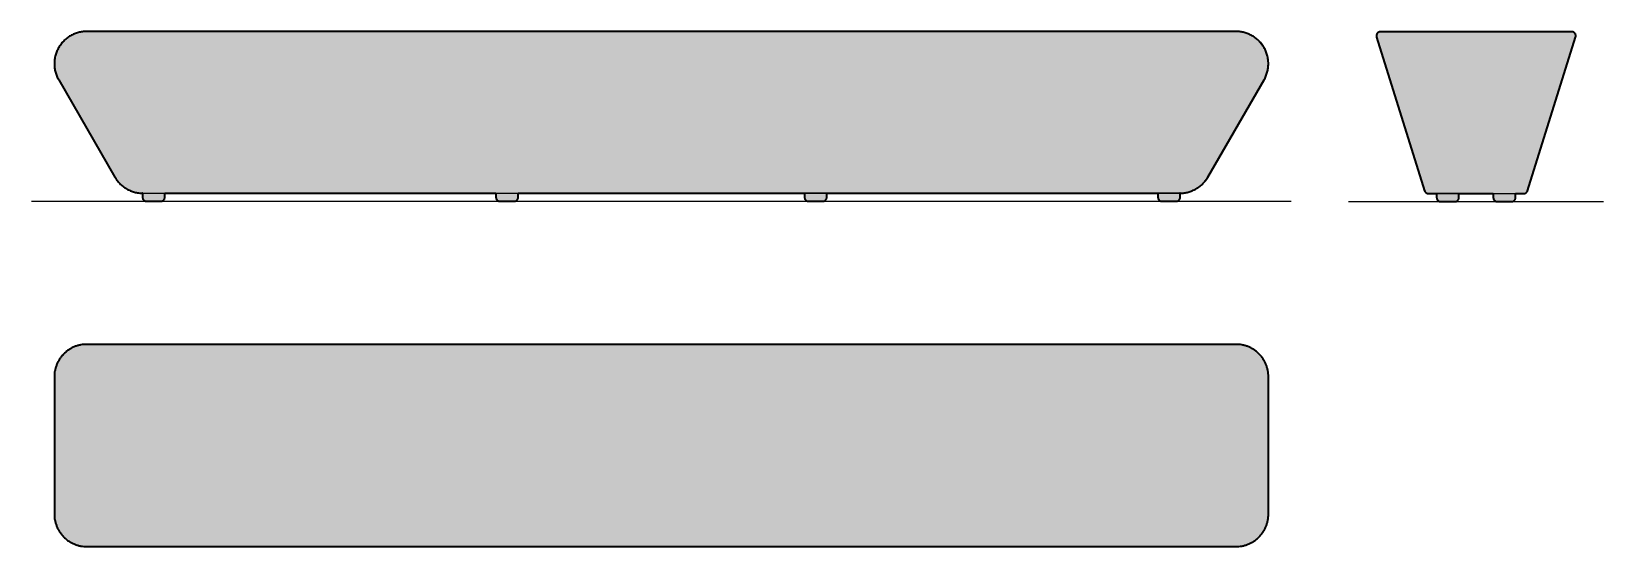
# Model space of a CAD drawing. Header units: millimetres. Extents: x 0 to 3885, y -854 to 420.
import ezdxf

# ---------------------------------------------------------------- set-up
doc = ezdxf.new("R2010")
doc.units = ezdxf.units.MM
doc.linetypes.add('Dots', pattern=[1, 0, -1])
doc.layers.add('Blocks', color=7, linetype='Continuous')
doc.layers.add('Blocks$Fill', color=7, linetype='Continuous', true_color=0xffffff)
for name, color, linetype, lineweight, true_color in [('Blocks$Inner', 7, 'Continuous', 25, 0x007f00), ('Blocks$Outline', 7, 'Continuous', 35, 0xff3f3f), ('Groud', 7, 'Dots', 25, 0x243775)]:
    doc.layers.add(name, color=color, linetype=linetype, lineweight=lineweight, true_color=true_color)

# ---------------------------------------------------------------- blocks, each defined once
blk = doc.blocks.new('Runway Bench Side')
at = {"layer": 'Blocks$Fill'}
blk.add_hatch(color=256, dxfattribs=at).paths.add_polyline_path([(-2828.6, 0), (-2793.6, 0), (-2793.4, 0), (-2793.2, 0), (-2792.9, 0), (-2792.7, 0), (-2792.5, 0.1), (-2792.2, 0.1), (-2792, 0.1), (-2791.8, 0.2), (-2791.5, 0.2), (-2791.3, 0.3), (-2791.1, 0.3), (-2790.8, 0.4), (-2790.6, 0.5), (-2790.4, 0.5), (-2790.1, 0.6), (-2789.9, 0.7), (-2789.7, 0.8), (-2789.5, 0.9), (-2789.2, 1), (-2789, 1.1), (-2788.8, 1.2), (-2788.6, 1.4), (-2788.3, 1.5), (-2788.1, 1.6), (-2787.9, 1.8), (-2787.7, 1.9), (-2787.5, 2.1), (-2787.3, 2.2), (-2787.1, 2.4), (-2786.9, 2.6), (-2786.7, 2.7), (-2786.5, 2.9), (-2786.3, 3.1), (-2786.2, 3.3), (-2786, 3.5), (-2785.8, 3.7), (-2785.7, 3.9), (-2785.5, 4.1), (-2785.4, 4.3), (-2785.2, 4.5), (-2785.1, 4.7), (-2785, 5), (-2784.8, 5.2), (-2784.7, 5.4), (-2784.6, 5.6), (-2784.5, 5.9), (-2784.4, 6.1), (-2784.3, 6.3), (-2784.2, 6.6), (-2784.1, 6.8), (-2784.1, 7), (-2784, 7.2), (-2783.9, 7.5), (-2783.9, 7.7), (-2783.8, 7.9), (-2783.8, 8.2), (-2783.7, 8.4), (-2783.7, 8.6), (-2783.7, 8.9), (-2783.6, 9.1), (-2783.6, 9.3), (-2783.6, 9.6), (-2783.6, 9.8), (-2783.6, 10), (-2783.6, 20), (-1965.3, 20), (-1965.3, 10), (-1965.3, 9.8), (-1965.3, 9.6), (-1965.3, 9.3), (-1965.3, 9.1), (-1965.3, 8.9), (-1965.3, 8.6), (-1965.2, 8.4), (-1965.2, 8.2), (-1965.1, 7.9), (-1965.1, 7.7), (-1965, 7.5), (-1965, 7.2), (-1964.9, 7), (-1964.8, 6.8), (-1964.7, 6.6), (-1964.6, 6.3), (-1964.6, 6.1), (-1964.4, 5.9), (-1964.3, 5.6), (-1964.2, 5.4), (-1964.1, 5.2), (-1964, 5), (-1963.9, 4.7), (-1963.7, 4.5), (-1963.6, 4.3), (-1963.4, 4.1), (-1963.3, 3.9), (-1963.1, 3.7), (-1962.9, 3.5), (-1962.8, 3.3), (-1962.6, 3.1), (-1962.4, 2.9), (-1962.2, 2.7), (-1962, 2.6), (-1961.8, 2.4), (-1961.6, 2.2), (-1961.4, 2.1), (-1961.2, 1.9), (-1961, 1.8), (-1960.8, 1.6), (-1960.6, 1.5), (-1960.4, 1.4), (-1960.2, 1.2), (-1959.9, 1.1), (-1959.7, 1), (-1959.5, 0.9), (-1959.3, 0.8), (-1959, 0.7), (-1958.8, 0.6), (-1958.6, 0.5), (-1958.3, 0.5), (-1958.1, 0.4), (-1957.9, 0.3), (-1957.6, 0.3), (-1957.4, 0.2), (-1957.2, 0.2), (-1956.9, 0.1), (-1956.7, 0.1), (-1956.5, 0.1), (-1956.2, 0), (-1956, 0), (-1955.8, 0), (-1955.6, 0), (-1955.3, 0), (-1920.3, 0), (-1920.1, 0), (-1919.9, 0), (-1919.7, 0), (-1919.4, 0), (-1919.2, 0.1), (-1919, 0.1), (-1918.8, 0.1), (-1918.5, 0.2), (-1918.3, 0.2), (-1918.1, 0.3), (-1917.8, 0.3), (-1917.6, 0.4), (-1917.4, 0.5), (-1917.1, 0.5), (-1916.9, 0.6), (-1916.7, 0.7), (-1916.4, 0.8), (-1916.2, 0.9), (-1916, 1), (-1915.8, 1.1), (-1915.5, 1.2), (-1915.3, 1.4), (-1915.1, 1.5), (-1914.9, 1.6), (-1914.7, 1.8), (-1914.5, 1.9), (-1914.2, 2.1), (-1914, 2.2), (-1913.8, 2.4), (-1913.7, 2.6), (-1913.5, 2.7), (-1913.3, 2.9), (-1913.1, 3.1), (-1912.9, 3.3), (-1912.7, 3.5), (-1912.6, 3.7), (-1912.4, 3.9), (-1912.3, 4.1), (-1912.1, 4.3), (-1912, 4.5), (-1911.8, 4.7), (-1911.7, 5), (-1911.6, 5.2), (-1911.5, 5.4), (-1911.4, 5.6), (-1911.2, 5.9), (-1911.1, 6.1), (-1911, 6.3), (-1911, 6.6), (-1910.9, 6.8), (-1910.8, 7), (-1910.7, 7.2), (-1910.7, 7.5), (-1910.6, 7.7), (-1910.6, 7.9), (-1910.5, 8.2), (-1910.5, 8.4), (-1910.4, 8.6), (-1910.4, 8.9), (-1910.4, 9.1), (-1910.4, 9.3), (-1910.4, 9.6), (-1910.3, 9.8), (-1910.3, 10), (-1910.3, 20), (-1556.6, 20), (-1202.8, 20), (-1202.8, 10), (-1202.8, 9.8), (-1202.8, 9.6), (-1202.7, 9.3), (-1202.7, 9.1), (-1202.7, 8.9), (-1202.7, 8.6), (-1202.6, 8.4), (-1202.6, 8.2), (-1202.6, 7.9), (-1202.5, 7.7), (-1202.4, 7.5), (-1202.4, 7.2), (-1202.3, 7), (-1202.2, 6.8), (-1202.2, 6.6), (-1202.1, 6.3), (-1202, 6.1), (-1201.9, 5.9), (-1201.8, 5.6), (-1201.6, 5.4), (-1201.5, 5.2), (-1201.4, 5), (-1201.3, 4.7), (-1201.1, 4.5), (-1201, 4.3), (-1200.8, 4.1), (-1200.7, 3.9), (-1200.5, 3.7), (-1200.4, 3.5), (-1200.2, 3.3), (-1200, 3.1), (-1199.8, 2.9), (-1199.7, 2.7), (-1199.5, 2.6), (-1199.3, 2.4), (-1199.1, 2.2), (-1198.9, 2.1), (-1198.7, 1.9), (-1198.4, 1.8), (-1198.2, 1.6), (-1198, 1.5), (-1197.8, 1.4), (-1197.6, 1.2), (-1197.4, 1.1), (-1197.1, 1), (-1196.9, 0.9), (-1196.7, 0.8), (-1196.4, 0.7), (-1196.2, 0.6), (-1196, 0.5), (-1195.7, 0.5), (-1195.5, 0.4), (-1195.3, 0.3), (-1195, 0.3), (-1194.8, 0.2), (-1194.6, 0.2), (-1194.4, 0.1), (-1194.1, 0.1), (-1193.9, 0.1), (-1193.7, 0), (-1193.4, 0), (-1193.2, 0), (-1193, 0), (-1192.8, 0), (-1157.8, 0), (-1157.5, 0), (-1157.3, 0), (-1157.1, 0), (-1156.9, 0), (-1156.6, 0.1), (-1156.4, 0.1), (-1156.2, 0.1), (-1155.9, 0.2), (-1155.7, 0.2), (-1155.5, 0.3), (-1155.2, 0.3), (-1155, 0.4), (-1154.8, 0.5), (-1154.5, 0.5), (-1154.3, 0.6), (-1154.1, 0.7), (-1153.9, 0.8), (-1153.6, 0.9), (-1153.4, 1), (-1153.2, 1.1), (-1152.9, 1.2), (-1152.7, 1.4), (-1152.5, 1.5), (-1152.3, 1.6), (-1152.1, 1.8), (-1151.9, 1.9), (-1151.7, 2.1), (-1151.5, 2.2), (-1151.3, 2.4), (-1151.1, 2.6), (-1150.9, 2.7), (-1150.7, 2.9), (-1150.5, 3.1), (-1150.3, 3.3), (-1150.2, 3.5), (-1150, 3.7), (-1149.8, 3.9), (-1149.7, 4.1), (-1149.5, 4.3), (-1149.4, 4.5), (-1149.3, 4.7), (-1149.1, 5), (-1149, 5.2), (-1148.9, 5.4), (-1148.8, 5.6), (-1148.7, 5.9), (-1148.6, 6.1), (-1148.5, 6.3), (-1148.4, 6.6), (-1148.3, 6.8), (-1148.2, 7), (-1148.2, 7.2), (-1148.1, 7.5), (-1148, 7.7), (-1148, 7.9), (-1147.9, 8.2), (-1147.9, 8.4), (-1147.9, 8.6), (-1147.8, 8.9), (-1147.8, 9.1), (-1147.8, 9.3), (-1147.8, 9.6), (-1147.8, 9.8), (-1147.8, 10), (-1147.8, 20), (-329.5, 20), (-329.5, 10), (-329.5, 9.8), (-329.5, 9.6), (-329.5, 9.3), (-329.5, 9.1), (-329.4, 8.9), (-329.4, 8.6), (-329.4, 8.4), (-329.3, 8.2), (-329.3, 7.9), (-329.2, 7.7), (-329.2, 7.5), (-329.1, 7.2), (-329.1, 7), (-329, 6.8), (-328.9, 6.6), (-328.8, 6.3), (-328.7, 6.1), (-328.6, 5.9), (-328.5, 5.6), (-328.4, 5.4), (-328.3, 5.2), (-328.2, 5), (-328, 4.7), (-327.9, 4.5), (-327.7, 4.3), (-327.6, 4.1), (-327.4, 3.9), (-327.3, 3.7), (-327.1, 3.5), (-326.9, 3.3), (-326.8, 3.1), (-326.6, 2.9), (-326.4, 2.7), (-326.2, 2.6), (-326, 2.4), (-325.8, 2.2), (-325.6, 2.1), (-325.4, 1.9), (-325.2, 1.8), (-325, 1.6), (-324.8, 1.5), (-324.6, 1.4), (-324.3, 1.2), (-324.1, 1.1), (-323.9, 1), (-323.7, 0.9), (-323.4, 0.8), (-323.2, 0.7), (-323, 0.6), (-322.7, 0.5), (-322.5, 0.5), (-322.3, 0.4), (-322, 0.3), (-321.8, 0.3), (-321.6, 0.2), (-321.3, 0.2), (-321.1, 0.1), (-320.9, 0.1), (-320.6, 0.1), (-320.4, 0), (-320.2, 0), (-320, 0), (-319.7, 0), (-319.5, 0), (-284.5, 0), (-284.3, 0), (-284.1, 0), (-283.8, 0), (-283.6, 0), (-283.4, 0.1), (-283.2, 0.1), (-282.9, 0.1), (-282.7, 0.2), (-282.5, 0.2), (-282.2, 0.3), (-282, 0.3), (-281.8, 0.4), (-281.5, 0.5), (-281.3, 0.5), (-281.1, 0.6), (-280.8, 0.7), (-280.6, 0.8), (-280.4, 0.9), (-280.1, 1), (-279.9, 1.1), (-279.7, 1.2), (-279.5, 1.4), (-279.3, 1.5), (-279, 1.6), (-278.8, 1.8), (-278.6, 1.9), (-278.4, 2.1), (-278.2, 2.2), (-278, 2.4), (-277.8, 2.6), (-277.6, 2.7), (-277.4, 2.9), (-277.3, 3.1), (-277.1, 3.3), (-276.9, 3.5), (-276.7, 3.7), (-276.6, 3.9), (-276.4, 4.1), (-276.3, 4.3), (-276.1, 4.5), (-276, 4.7), (-275.9, 5), (-275.7, 5.2), (-275.6, 5.4), (-275.5, 5.6), (-275.4, 5.9), (-275.3, 6.1), (-275.2, 6.3), (-275.1, 6.6), (-275, 6.8), (-275, 7), (-274.9, 7.2), (-274.8, 7.5), (-274.8, 7.7), (-274.7, 7.9), (-274.7, 8.2), (-274.6, 8.4), (-274.6, 8.6), (-274.6, 8.9), (-274.6, 9.1), (-274.5, 9.3), (-274.5, 9.6), (-274.5, 9.8), (-274.5, 10), (-274.5, 20), (-275, 20), (-272.5, 20), (-269.9, 20.2), (-267.4, 20.4), (-264.9, 20.7), (-262.3, 21.1), (-259.8, 21.5), (-257.2, 22.1), (-254.7, 22.7), (-252.2, 23.4), (-249.7, 24.2), (-247.2, 25.1), (-244.7, 26.1), (-242.3, 27.1), (-239.8, 28.3), (-237.5, 29.5), (-235.1, 30.8), (-232.9, 32.2), (-230.6, 33.6), (-228.4, 35.1), (-226.3, 36.7), (-224.2, 38.4), (-222.2, 40.1), (-220.3, 41.9), (-218.4, 43.7), (-216.6, 45.6), (-214.9, 47.6), (-213.2, 49.5), (-211.6, 51.6), (-210.1, 53.6), (-208.7, 55.7), (-207.3, 57.8), (-206, 60), (-67.3, 300), (-66.1, 302.2), (-64.9, 304.4), (-63.8, 306.7), (-62.8, 309.1), (-61.8, 311.5), (-60.9, 313.9), (-60.1, 316.4), (-59.4, 318.9), (-58.7, 321.5), (-58.2, 324.1), (-57.7, 326.7), (-57.3, 329.3), (-57, 332), (-56.7, 334.6), (-56.6, 337.3), (-56.6, 340), (-56.6, 342.7), (-56.7, 345.3), (-57, 348), (-57.3, 350.6), (-57.7, 353.3), (-58.1, 355.9), (-58.7, 358.5), (-59.4, 361), (-60.1, 363.6), (-60.9, 366), (-61.8, 368.5), (-62.8, 370.9), (-63.8, 373.2), (-64.9, 375.5), (-66, 377.8), (-67.3, 380), (-68.6, 382.1), (-69.9, 384.3), (-71.4, 386.4), (-72.9, 388.4), (-74.5, 390.5), (-76.2, 392.5), (-77.9, 394.4), (-79.7, 396.3), (-81.6, 398.1), (-83.6, 399.9), (-85.6, 401.7), (-87.7, 403.3), (-89.8, 404.9), (-92, 406.4), (-94.2, 407.9), (-96.5, 409.3), (-98.9, 410.6), (-101.3, 411.8), (-103.7, 412.9), (-106.1, 414), (-108.6, 415), (-111.1, 415.9), (-113.7, 416.7), (-116.2, 417.4), (-118.7, 418), (-121.3, 418.5), (-123.9, 419), (-126.4, 419.4), (-129, 419.6), (-131.5, 419.8), (-134, 420), (-136.6, 420), (-1556.6, 420), (-2976.6, 420), (-2979.1, 420), (-2981.6, 419.8), (-2984.1, 419.6), (-2986.7, 419.4), (-2989.2, 419), (-2991.8, 418.5), (-2994.4, 418), (-2996.9, 417.4), (-2999.5, 416.7), (-3002, 415.9), (-3004.5, 415), (-3007, 414), (-3009.4, 412.9), (-3011.8, 411.8), (-3014.2, 410.6), (-3016.6, 409.3), (-3018.9, 407.9), (-3021.1, 406.4), (-3023.3, 404.9), (-3025.4, 403.3), (-3027.5, 401.7), (-3029.6, 399.9), (-3031.5, 398.1), (-3033.4, 396.3), (-3035.2, 394.4), (-3037, 392.5), (-3038.6, 390.5), (-3040.2, 388.4), (-3041.7, 386.4), (-3043.2, 384.3), (-3044.6, 382.1), (-3045.8, 380), (-3047.1, 377.8), (-3048.2, 375.5), (-3049.3, 373.2), (-3050.4, 370.9), (-3051.3, 368.5), (-3052.2, 366), (-3053, 363.6), (-3053.7, 361), (-3054.4, 358.5), (-3055, 355.9), (-3055.4, 353.3), (-3055.8, 350.6), (-3056.2, 348), (-3056.4, 345.3), (-3056.5, 342.7), (-3056.6, 340), (-3056.5, 337.3), (-3056.4, 334.6), (-3056.1, 332), (-3055.8, 329.3), (-3055.4, 326.7), (-3054.9, 324.1), (-3054.4, 321.5), (-3053.7, 318.9), (-3053, 316.4), (-3052.2, 313.9), (-3051.3, 311.5), (-3050.3, 309.1), (-3049.3, 306.7), (-3048.2, 304.4), (-3047, 302.2), (-3045.8, 300), (-2907.1, 60), (-2905.8, 57.8), (-2904.5, 55.7), (-2903, 53.6), (-2901.5, 51.6), (-2899.9, 49.5), (-2898.2, 47.6), (-2896.5, 45.6), (-2894.7, 43.7), (-2892.8, 41.9), (-2890.9, 40.1), (-2888.9, 38.4), (-2886.8, 36.7), (-2884.7, 35.1), (-2882.5, 33.6), (-2880.2, 32.2), (-2878, 30.8), (-2875.6, 29.5), (-2873.3, 28.3), (-2870.9, 27.1), (-2868.4, 26.1), (-2865.9, 25.1), (-2863.5, 24.2), (-2860.9, 23.4), (-2858.4, 22.7), (-2855.9, 22.1), (-2853.3, 21.5), (-2850.8, 21.1), (-2848.2, 20.7), (-2845.7, 20.4), (-2843.2, 20.2), (-2840.6, 20), (-2838.1, 20), (-2838.6, 20), (-2838.6, 10), (-2838.6, 9.8), (-2838.6, 9.6), (-2838.6, 9.3), (-2838.6, 9.1), (-2838.5, 8.9), (-2838.5, 8.6), (-2838.5, 8.4), (-2838.4, 8.2), (-2838.4, 7.9), (-2838.3, 7.7), (-2838.3, 7.5), (-2838.2, 7.2), (-2838.1, 7), (-2838.1, 6.8), (-2838, 6.6), (-2837.9, 6.3), (-2837.8, 6.1), (-2837.7, 5.9), (-2837.6, 5.6), (-2837.5, 5.4), (-2837.4, 5.2), (-2837.2, 5), (-2837.1, 4.7), (-2837, 4.5), (-2836.8, 4.3), (-2836.7, 4.1), (-2836.5, 3.9), (-2836.4, 3.7), (-2836.2, 3.5), (-2836, 3.3), (-2835.8, 3.1), (-2835.7, 2.9), (-2835.5, 2.7), (-2835.3, 2.6), (-2835.1, 2.4), (-2834.9, 2.2), (-2834.7, 2.1), (-2834.5, 1.9), (-2834.3, 1.8), (-2834.1, 1.6), (-2833.9, 1.5), (-2833.6, 1.4), (-2833.4, 1.2), (-2833.2, 1.1), (-2833, 1), (-2832.7, 0.9), (-2832.5, 0.8), (-2832.3, 0.7), (-2832, 0.6), (-2831.8, 0.5), (-2831.6, 0.5), (-2831.3, 0.4), (-2831.1, 0.3), (-2830.9, 0.3), (-2830.7, 0.2), (-2830.4, 0.2), (-2830.2, 0.1), (-2830, 0.1), (-2829.7, 0.1), (-2829.5, 0), (-2829.3, 0), (-2829, 0), (-2828.8, 0)], flags=0)
at = {"layer": 'Blocks$Inner', "linetype": 'ByBlock'}
for p, q in [((-3045.8, 300), (-2907.1, 60)), ((-206, 60), (-67.3, 300)), ((-2793.6, 0), (-2828.6, 0)), ((-1920.3, 0), (-1955.3, 0)), ((-1192.8, 0), (-1157.8, 0)), ((-319.5, 0), (-284.5, 0))]:
    blk.add_line(p, q, dxfattribs=at)
for points in [[(-136.6, 420), (-1556.6, 420), (-2976.6, 420)], [(-2838.6, 10), (-2838.6, 20), (-2783.6, 20), (-2783.6, 10)], [(-2837.8, 20), (-1556.6, 20), (-1378.5, 20)], [(-1965.3, 10), (-1965.3, 20), (-1910.3, 20), (-1910.3, 10)], [(-1734.6, 20), (-1556.6, 20), (-275.3, 20)], [(-1147.8, 10), (-1147.8, 20), (-1202.8, 20), (-1202.8, 10)], [(-274.5, 10), (-274.5, 20), (-329.5, 20), (-329.5, 10)]]:
    blk.add_lwpolyline(points, dxfattribs=at)
for centre, radius, start, end in [((-2976.6, 340), 80, 90, 210.0279), ((-136.6, 340), 80, 329.9721, 90), ((-2837.8, 100), 80, 210.0279, 270), ((-275.3, 100), 80, 270, 329.9721), ((-1192.8, 10), 10, 180, 270), ((-1157.8, 10), 10, 270, 0), ((-319.5, 10), 10, 180, 270), ((-284.5, 10), 10, 270, 0)]:
    blk.add_arc(centre, radius, start, end, dxfattribs=at)
at = {"layer": 'Blocks$Inner', "linetype": 'ByBlock', "extrusion": (0, 0, -1)}
for centre, start, end in [((2828.6, 10), 270, 0), ((2793.6, 10), 180, 270), ((1955.3, 10), 270, 0), ((1920.3, 10), 180, 270)]:
    blk.add_arc(centre, 10, start, end, dxfattribs=at)
at = {"layer": 'Blocks$Outline'}
for points in [[(-1556.6, 420), (-2976.6, 420)], [(-136.6, 420), (-1556.6, 420)], [(-3045.8, 300), (-2907.1, 60)], [(-206, 60), (-67.3, 300)], [(-2838.1, 20), (-2838.6, 20)], [(-2838.6, 20), (-2838.6, 10)], [(-2828.6, 0), (-2793.6, 0)], [(-2783.6, 10), (-2783.6, 20)], [(-2783.6, 20), (-1965.3, 20)], [(-1965.3, 20), (-1965.3, 10)], [(-1955.3, 0), (-1920.3, 0)], [(-1910.3, 10), (-1910.3, 20)], [(-1910.3, 20), (-1556.6, 20)], [(-1556.6, 20), (-1202.8, 20)], [(-1202.8, 20), (-1202.8, 10)], [(-1192.8, 0), (-1157.8, 0)], [(-1147.8, 10), (-1147.8, 20)], [(-1147.8, 20), (-329.5, 20)], [(-329.5, 20), (-329.5, 10)], [(-319.5, 0), (-284.5, 0)], [(-274.5, 20), (-275, 20)], [(-274.5, 10), (-274.5, 20)]]:
    blk.add_lwpolyline(points, dxfattribs=at)
for points in [[(-2976.6, 420), (-3022.8, 420), (-3045.8, 380), (-3068.9, 340), (-3045.8, 300)], [(-67.3, 300), (-44.2, 340), (-67.3, 380), (-90.4, 420), (-136.6, 420)]]:
    blk.add_rational_spline(points, [1, 0.865964502235, 1, 0.865964502235, 1], degree=2, knots=[0, 0, 0, 83.795291, 83.795291, 167.590581, 167.590581, 167.590581], dxfattribs=at)
for points, weights in [([(-2907.1, 60), (-2884.1, 20.2), (-2838.1, 20)], [1, 0.866670030968, 0.998958359617]), ([(-275, 20), (-229, 20.2), (-206, 60)], [0.998958359617, 0.866670030968, 1]), ([(-2838.6, 10), (-2838.6, 0), (-2828.6, 0)], [1, 0.707106781187, 1]), ([(-2793.6, 0), (-2783.6, 0), (-2783.6, 10)], [1, 0.707106781187, 1]), ([(-1965.3, 10), (-1965.3, 0), (-1955.3, 0)], [1, 0.707106781187, 1]), ([(-1920.3, 0), (-1910.3, 0), (-1910.3, 10)], [1, 0.707106781187, 1]), ([(-1202.8, 10), (-1202.8, 0), (-1192.8, 0)], [1, 0.707106781187, 1]), ([(-1157.8, 0), (-1147.8, 0), (-1147.8, 10)], [1, 0.707106781187, 1]), ([(-329.5, 10), (-329.5, 0), (-319.5, 0)], [1, 0.707106781187, 1]), ([(-284.5, 0), (-274.5, 0), (-274.5, 10)], [1, 0.707106781187, 1])]:
    blk.add_rational_spline(points, weights, degree=2, dxfattribs=at)
blk = doc.blocks.new('Runway Bench End')
at = {"layer": 'Blocks$Fill'}
blk.add_hatch(color=256, dxfattribs=at).paths.add_polyline_path([(-262.5, 0), (-227.5, 0), (-227.3, 0), (-227, 0), (-226.8, 0), (-226.6, 0), (-226.4, 0.1), (-226.1, 0.1), (-225.9, 0.1), (-225.7, 0.2), (-225.4, 0.2), (-225.2, 0.3), (-225, 0.3), (-224.7, 0.4), (-224.5, 0.5), (-224.3, 0.5), (-224, 0.6), (-223.8, 0.7), (-223.6, 0.8), (-223.4, 0.9), (-223.1, 1), (-222.9, 1.1), (-222.7, 1.2), (-222.5, 1.4), (-222.2, 1.5), (-222, 1.6), (-221.8, 1.8), (-221.6, 1.9), (-221.4, 2.1), (-221.2, 2.2), (-221, 2.4), (-220.8, 2.6), (-220.6, 2.7), (-220.4, 2.9), (-220.2, 3.1), (-220.1, 3.3), (-219.9, 3.5), (-219.7, 3.7), (-219.6, 3.9), (-219.4, 4.1), (-219.3, 4.3), (-219.1, 4.5), (-219, 4.7), (-218.9, 5), (-218.7, 5.2), (-218.6, 5.4), (-218.5, 5.6), (-218.4, 5.9), (-218.3, 6.1), (-218.2, 6.3), (-218.1, 6.6), (-218, 6.8), (-218, 7), (-217.9, 7.2), (-217.8, 7.5), (-217.8, 7.7), (-217.7, 7.9), (-217.7, 8.2), (-217.6, 8.4), (-217.6, 8.6), (-217.6, 8.9), (-217.5, 9.1), (-217.5, 9.3), (-217.5, 9.6), (-217.5, 9.8), (-217.5, 10), (-217.5, 20), (-197.3, 20), (-197.2, 20), (-197, 20), (-196.8, 20), (-196.6, 20), (-196.4, 20), (-196.2, 20.1), (-196, 20.1), (-195.8, 20.1), (-195.6, 20.1), (-195.5, 20.2), (-195.3, 20.2), (-195.1, 20.3), (-194.9, 20.3), (-194.7, 20.4), (-194.5, 20.4), (-194.3, 20.5), (-194.1, 20.5), (-193.9, 20.6), (-193.7, 20.7), (-193.6, 20.7), (-193.4, 20.8), (-193.2, 20.9), (-193, 21), (-192.8, 21.1), (-192.6, 21.2), (-192.5, 21.3), (-192.3, 21.4), (-192.1, 21.5), (-191.9, 21.6), (-191.8, 21.7), (-191.6, 21.8), (-191.4, 21.9), (-191.3, 22.1), (-191.1, 22.2), (-190.9, 22.3), (-190.8, 22.5), (-190.6, 22.6), (-190.5, 22.7), (-190.3, 22.9), (-190.2, 23), (-190, 23.2), (-189.9, 23.3), (-189.8, 23.5), (-189.6, 23.6), (-189.5, 23.8), (-189.4, 23.9), (-189.3, 24.1), (-189.2, 24.3), (-189, 24.4), (-188.9, 24.6), (-188.8, 24.8), (-188.7, 24.9), (-188.6, 25.1), (-188.5, 25.3), (-188.4, 25.4), (-188.4, 25.6), (-188.3, 25.8), (-188.2, 26), (-188.1, 26.1), (-188.1, 26.3), (-188, 26.5), (-187.9, 26.7), (-187.9, 26.8), (-187.8, 27), (-69.1, 407), (-69, 407.3), (-68.9, 407.6), (-68.8, 407.8), (-68.8, 408.1), (-68.7, 408.4), (-68.7, 408.7), (-68.6, 409), (-68.6, 409.3), (-68.6, 409.6), (-68.6, 409.9), (-68.6, 410.2), (-68.6, 410.5), (-68.6, 410.8), (-68.7, 411.1), (-68.7, 411.4), (-68.7, 411.6), (-68.8, 411.9), (-68.8, 412.2), (-68.9, 412.5), (-69, 412.8), (-69.1, 413.1), (-69.2, 413.4), (-69.3, 413.6), (-69.4, 413.9), (-69.5, 414.2), (-69.6, 414.5), (-69.8, 414.7), (-69.9, 415), (-70.1, 415.2), (-70.2, 415.5), (-70.4, 415.7), (-70.5, 415.9), (-70.7, 416.1), (-70.9, 416.4), (-71.1, 416.6), (-71.3, 416.8), (-71.5, 417), (-71.7, 417.2), (-71.9, 417.4), (-72.1, 417.6), (-72.3, 417.8), (-72.6, 418), (-72.8, 418.2), (-73.1, 418.3), (-73.3, 418.5), (-73.6, 418.6), (-73.8, 418.8), (-74.1, 418.9), (-74.3, 419.1), (-74.6, 419.2), (-74.9, 419.3), (-75.2, 419.4), (-75.5, 419.5), (-75.7, 419.6), (-76, 419.7), (-76.3, 419.7), (-76.6, 419.8), (-76.9, 419.9), (-77.2, 419.9), (-77.5, 419.9), (-77.7, 420), (-78, 420), (-78.3, 420), (-78.6, 420), (-551.4, 420), (-551.7, 420), (-552, 420), (-552.2, 420), (-552.5, 419.9), (-552.8, 419.9), (-553.1, 419.9), (-553.4, 419.8), (-553.7, 419.7), (-554, 419.7), (-554.3, 419.6), (-554.5, 419.5), (-554.8, 419.4), (-555.1, 419.3), (-555.4, 419.2), (-555.6, 419.1), (-555.9, 418.9), (-556.2, 418.8), (-556.4, 418.6), (-556.7, 418.5), (-556.9, 418.3), (-557.2, 418.2), (-557.4, 418), (-557.7, 417.8), (-557.9, 417.6), (-558.1, 417.4), (-558.3, 417.2), (-558.5, 417), (-558.7, 416.8), (-558.9, 416.6), (-559.1, 416.4), (-559.3, 416.1), (-559.4, 415.9), (-559.6, 415.7), (-559.8, 415.5), (-559.9, 415.2), (-560.1, 415), (-560.2, 414.7), (-560.3, 414.5), (-560.5, 414.2), (-560.6, 413.9), (-560.7, 413.6), (-560.8, 413.4), (-560.9, 413.1), (-561, 412.8), (-561.1, 412.5), (-561.1, 412.2), (-561.2, 411.9), (-561.3, 411.6), (-561.3, 411.4), (-561.3, 411.1), (-561.4, 410.8), (-561.4, 410.5), (-561.4, 410.2), (-561.4, 409.9), (-561.4, 409.6), (-561.4, 409.3), (-561.3, 409), (-561.3, 408.7), (-561.3, 408.4), (-561.2, 408.1), (-561.2, 407.8), (-561.1, 407.6), (-561, 407.3), (-560.9, 407), (-442.2, 27), (-442.1, 26.8), (-442.1, 26.7), (-442, 26.5), (-441.9, 26.3), (-441.9, 26.1), (-441.8, 26), (-441.7, 25.8), (-441.6, 25.6), (-441.5, 25.4), (-441.5, 25.3), (-441.4, 25.1), (-441.3, 24.9), (-441.2, 24.8), (-441.1, 24.6), (-440.9, 24.4), (-440.8, 24.3), (-440.7, 24.1), (-440.6, 23.9), (-440.5, 23.8), (-440.3, 23.6), (-440.2, 23.5), (-440.1, 23.3), (-439.9, 23.2), (-439.8, 23), (-439.7, 22.9), (-439.5, 22.7), (-439.4, 22.6), (-439.2, 22.5), (-439, 22.3), (-438.9, 22.2), (-438.7, 22.1), (-438.6, 21.9), (-438.4, 21.8), (-438.2, 21.7), (-438.1, 21.6), (-437.9, 21.5), (-437.7, 21.4), (-437.5, 21.3), (-437.4, 21.2), (-437.2, 21.1), (-437, 21), (-436.8, 20.9), (-436.6, 20.8), (-436.4, 20.7), (-436.2, 20.7), (-436.1, 20.6), (-435.9, 20.5), (-435.7, 20.5), (-435.5, 20.4), (-435.3, 20.4), (-435.1, 20.3), (-434.9, 20.3), (-434.7, 20.2), (-434.5, 20.2), (-434.3, 20.1), (-434.2, 20.1), (-434, 20.1), (-433.8, 20.1), (-433.6, 20), (-433.4, 20), (-433.2, 20), (-433, 20), (-432.8, 20), (-432.6, 20), (-412.5, 20), (-412.5, 10), (-412.5, 9.8), (-412.5, 9.6), (-412.5, 9.3), (-412.5, 9.1), (-412.4, 8.9), (-412.4, 8.6), (-412.4, 8.4), (-412.3, 8.2), (-412.3, 7.9), (-412.2, 7.7), (-412.2, 7.5), (-412.1, 7.2), (-412, 7), (-412, 6.8), (-411.9, 6.6), (-411.8, 6.3), (-411.7, 6.1), (-411.6, 5.9), (-411.5, 5.6), (-411.4, 5.4), (-411.3, 5.2), (-411.1, 5), (-411, 4.7), (-410.9, 4.5), (-410.7, 4.3), (-410.6, 4.1), (-410.4, 3.9), (-410.3, 3.7), (-410.1, 3.5), (-409.9, 3.3), (-409.7, 3.1), (-409.6, 2.9), (-409.4, 2.7), (-409.2, 2.6), (-409, 2.4), (-408.8, 2.2), (-408.6, 2.1), (-408.4, 1.9), (-408.2, 1.8), (-408, 1.6), (-407.8, 1.5), (-407.5, 1.4), (-407.3, 1.2), (-407.1, 1.1), (-406.9, 1), (-406.6, 0.9), (-406.4, 0.8), (-406.2, 0.7), (-405.9, 0.6), (-405.7, 0.5), (-405.5, 0.5), (-405.2, 0.4), (-405, 0.3), (-404.8, 0.3), (-404.5, 0.2), (-404.3, 0.2), (-404.1, 0.1), (-403.9, 0.1), (-403.6, 0.1), (-403.4, 0), (-403.2, 0), (-402.9, 0), (-402.7, 0), (-402.5, 0), (-367.5, 0), (-367.3, 0), (-367, 0), (-366.8, 0), (-366.6, 0), (-366.4, 0.1), (-366.1, 0.1), (-365.9, 0.1), (-365.7, 0.2), (-365.4, 0.2), (-365.2, 0.3), (-365, 0.3), (-364.7, 0.4), (-364.5, 0.5), (-364.3, 0.5), (-364, 0.6), (-363.8, 0.7), (-363.6, 0.8), (-363.4, 0.9), (-363.1, 1), (-362.9, 1.1), (-362.7, 1.2), (-362.5, 1.4), (-362.2, 1.5), (-362, 1.6), (-361.8, 1.8), (-361.6, 1.9), (-361.4, 2.1), (-361.2, 2.2), (-361, 2.4), (-360.8, 2.6), (-360.6, 2.7), (-360.4, 2.9), (-360.2, 3.1), (-360.1, 3.3), (-359.9, 3.5), (-359.7, 3.7), (-359.6, 3.9), (-359.4, 4.1), (-359.3, 4.3), (-359.1, 4.5), (-359, 4.7), (-358.9, 5), (-358.7, 5.2), (-358.6, 5.4), (-358.5, 5.6), (-358.4, 5.9), (-358.3, 6.1), (-358.2, 6.3), (-358.1, 6.6), (-358, 6.8), (-358, 7), (-357.9, 7.2), (-357.8, 7.5), (-357.8, 7.7), (-357.7, 7.9), (-357.7, 8.2), (-357.6, 8.4), (-357.6, 8.6), (-357.6, 8.9), (-357.5, 9.1), (-357.5, 9.3), (-357.5, 9.6), (-357.5, 9.8), (-357.5, 10), (-357.5, 20), (-315, 20), (-272.5, 20), (-272.5, 10), (-272.5, 9.8), (-272.5, 9.6), (-272.5, 9.3), (-272.5, 9.1), (-272.4, 8.9), (-272.4, 8.6), (-272.4, 8.4), (-272.3, 8.2), (-272.3, 7.9), (-272.2, 7.7), (-272.2, 7.5), (-272.1, 7.2), (-272, 7), (-272, 6.8), (-271.9, 6.6), (-271.8, 6.3), (-271.7, 6.1), (-271.6, 5.9), (-271.5, 5.6), (-271.4, 5.4), (-271.3, 5.2), (-271.1, 5), (-271, 4.7), (-270.9, 4.5), (-270.7, 4.3), (-270.6, 4.1), (-270.4, 3.9), (-270.3, 3.7), (-270.1, 3.5), (-269.9, 3.3), (-269.7, 3.1), (-269.6, 2.9), (-269.4, 2.7), (-269.2, 2.6), (-269, 2.4), (-268.8, 2.2), (-268.6, 2.1), (-268.4, 1.9), (-268.2, 1.8), (-268, 1.6), (-267.8, 1.5), (-267.5, 1.4), (-267.3, 1.2), (-267.1, 1.1), (-266.9, 1), (-266.6, 0.9), (-266.4, 0.8), (-266.2, 0.7), (-265.9, 0.6), (-265.7, 0.5), (-265.5, 0.5), (-265.2, 0.4), (-265, 0.3), (-264.8, 0.3), (-264.5, 0.2), (-264.3, 0.2), (-264.1, 0.1), (-263.9, 0.1), (-263.6, 0.1), (-263.4, 0), (-263.2, 0), (-262.9, 0), (-262.7, 0)], flags=0)
at = {"layer": 'Blocks$Inner', "linetype": 'ByBlock'}
for p, q in [((-560.9, 407), (-442.2, 27)), ((-78.6, 420), (-551.4, 420)), ((-187.8, 27), (-69.1, 407)), ((-417.2, 20), (-367.2, 20)), ((-402.5, 0), (-367.5, 0)), ((-227.5, 0), (-262.5, 0))]:
    blk.add_line(p, q, dxfattribs=at)
for points in [[(-432.6, 20), (-315, 20), (-197.3, 20)], [(-357.5, 10), (-357.5, 20), (-412.5, 20), (-412.5, 10)], [(-272.5, 10), (-272.5, 20), (-217.5, 20), (-217.5, 10)]]:
    blk.add_lwpolyline(points, dxfattribs=at)
for centre, start, end in [((-551.4, 410), 90, 197.354), ((-78.6, 410), 342.646, 90), ((-432.6, 30), 197.354, 270), ((-402.5, 10), 180, 270), ((-367.5, 10), 270, 0), ((-197.3, 30), 270, 342.646)]:
    blk.add_arc(centre, 10, start, end, dxfattribs=at)
at = {"layer": 'Blocks$Inner', "linetype": 'ByBlock', "extrusion": (0, 0, -1)}
for centre, start, end in [((262.5, 10), 270, 0), ((227.5, 10), 180, 270)]:
    blk.add_arc(centre, 10, start, end, dxfattribs=at)
at = {"layer": 'Blocks$Outline'}
for points in [[(-560.9, 407), (-442.2, 27)], [(-78.6, 420), (-551.4, 420)], [(-187.8, 27), (-69.1, 407)], [(-432.6, 20), (-412.5, 20)], [(-412.5, 20), (-412.5, 10)], [(-402.5, 0), (-367.5, 0)], [(-357.5, 10), (-357.5, 20)], [(-357.5, 20), (-315, 20)], [(-315, 20), (-272.5, 20)], [(-272.5, 20), (-272.5, 10)], [(-262.5, 0), (-227.5, 0)], [(-217.5, 10), (-217.5, 20)], [(-217.5, 20), (-197.3, 20)]]:
    blk.add_lwpolyline(points, dxfattribs=at)
for points in [[(-551.4, 420), (-556.5, 420), (-559.4, 415.9), (-562.4, 411.8), (-560.9, 407)], [(-69.1, 407), (-67.5, 411.8), (-70.5, 415.9), (-73.5, 420), (-78.6, 420)]]:
    blk.add_rational_spline(points, [1, 0.892282600475, 1, 0.892282600475, 1], degree=2, knots=[0, 0, 0, 9.368406, 9.368406, 18.736812, 18.736812, 18.736812], dxfattribs=at)
for points, weights in [([(-442.2, 27), (-440, 20), (-432.6, 20)], [1, 0.805690695346, 1]), ([(-412.5, 10), (-412.5, 0), (-402.5, 0)], [1, 0.707106781187, 1]), ([(-367.5, 0), (-357.5, 0), (-357.5, 10)], [1, 0.707106781187, 1]), ([(-272.5, 10), (-272.5, 0), (-262.5, 0)], [1, 0.707106781187, 1]), ([(-227.5, 0), (-217.5, 0), (-217.5, 10)], [1, 0.707106781187, 1]), ([(-197.3, 20), (-190, 20), (-187.8, 27)], [1, 0.805690695346, 1])]:
    blk.add_rational_spline(points, weights, degree=2, dxfattribs=at)
blk = doc.blocks.new('Runway Bench Top')
at = {"layer": 'Blocks$Fill'}
blk.add_hatch(color=256, dxfattribs=at).paths.add_polyline_path([(-2920, -250), (-80, -250), (-78.2, -250), (-76.4, -249.9), (-74.6, -249.8), (-72.8, -249.7), (-71, -249.5), (-69.1, -249.3), (-67.3, -249), (-65.4, -248.7), (-63.6, -248.3), (-61.7, -247.9), (-59.9, -247.4), (-58, -246.9), (-56.1, -246.4), (-54.3, -245.7), (-52.4, -245.1), (-50.6, -244.4), (-48.7, -243.6), (-46.9, -242.8), (-45.1, -242), (-43.3, -241.1), (-41.5, -240.1), (-39.7, -239.1), (-38, -238.1), (-36.2, -237), (-34.5, -235.8), (-32.8, -234.6), (-31.2, -233.4), (-29.6, -232.1), (-28, -230.8), (-26.4, -229.4), (-24.9, -228), (-23.4, -226.6), (-22, -225.1), (-20.6, -223.6), (-19.2, -222), (-17.9, -220.4), (-16.6, -218.8), (-15.4, -217.2), (-14.2, -215.5), (-13, -213.8), (-11.9, -212), (-10.9, -210.3), (-9.9, -208.5), (-8.9, -206.7), (-8, -204.9), (-7.2, -203.1), (-6.4, -201.3), (-5.6, -199.4), (-4.9, -197.6), (-4.3, -195.7), (-3.6, -193.9), (-3.1, -192), (-2.6, -190.1), (-2.1, -188.3), (-1.7, -186.4), (-1.3, -184.6), (-1, -182.7), (-0.7, -180.9), (-0.5, -179), (-0.3, -177.2), (-0.2, -175.4), (-0.1, -173.6), (0, -171.8), (0, -170), (0, 170), (0, 171.8), (-0.1, 173.6), (-0.2, 175.4), (-0.3, 177.2), (-0.5, 179), (-0.7, 180.9), (-1, 182.7), (-1.3, 184.6), (-1.7, 186.4), (-2.1, 188.3), (-2.6, 190.1), (-3.1, 192), (-3.6, 193.9), (-4.3, 195.7), (-4.9, 197.6), (-5.6, 199.4), (-6.4, 201.3), (-7.2, 203.1), (-8, 204.9), (-8.9, 206.7), (-9.9, 208.5), (-10.9, 210.3), (-11.9, 212), (-13, 213.8), (-14.2, 215.5), (-15.4, 217.2), (-16.6, 218.8), (-17.9, 220.4), (-19.2, 222), (-20.6, 223.6), (-22, 225.1), (-23.4, 226.6), (-24.9, 228), (-26.4, 229.4), (-28, 230.8), (-29.6, 232.1), (-31.2, 233.4), (-32.8, 234.6), (-34.5, 235.8), (-36.2, 237), (-38, 238.1), (-39.7, 239.1), (-41.5, 240.1), (-43.3, 241.1), (-45.1, 242), (-46.9, 242.8), (-48.7, 243.6), (-50.6, 244.4), (-52.4, 245.1), (-54.3, 245.7), (-56.1, 246.4), (-58, 246.9), (-59.9, 247.4), (-61.7, 247.9), (-63.6, 248.3), (-65.4, 248.7), (-67.3, 249), (-69.1, 249.3), (-71, 249.5), (-72.8, 249.7), (-74.6, 249.8), (-76.4, 249.9), (-78.2, 250), (-80, 250), (-2920, 250), (-2921.8, 250), (-2923.6, 249.9), (-2925.4, 249.8), (-2927.2, 249.7), (-2929, 249.5), (-2930.9, 249.3), (-2932.7, 249), (-2934.6, 248.7), (-2936.4, 248.3), (-2938.3, 247.9), (-2940.1, 247.4), (-2942, 246.9), (-2943.9, 246.4), (-2945.7, 245.7), (-2947.6, 245.1), (-2949.4, 244.4), (-2951.3, 243.6), (-2953.1, 242.8), (-2954.9, 242), (-2956.7, 241.1), (-2958.5, 240.1), (-2960.3, 239.1), (-2962, 238.1), (-2963.8, 237), (-2965.5, 235.8), (-2967.2, 234.6), (-2968.8, 233.4), (-2970.4, 232.1), (-2972, 230.8), (-2973.6, 229.4), (-2975.1, 228), (-2976.6, 226.6), (-2978, 225.1), (-2979.4, 223.6), (-2980.8, 222), (-2982.1, 220.4), (-2983.4, 218.8), (-2984.6, 217.2), (-2985.8, 215.5), (-2987, 213.8), (-2988.1, 212), (-2989.1, 210.3), (-2990.1, 208.5), (-2991.1, 206.7), (-2992, 204.9), (-2992.8, 203.1), (-2993.6, 201.3), (-2994.4, 199.4), (-2995.1, 197.6), (-2995.7, 195.7), (-2996.4, 193.9), (-2996.9, 192), (-2997.4, 190.1), (-2997.9, 188.3), (-2998.3, 186.4), (-2998.7, 184.6), (-2999, 182.7), (-2999.3, 180.9), (-2999.5, 179), (-2999.7, 177.2), (-2999.8, 175.4), (-2999.9, 173.6), (-3000, 171.8), (-3000, 170), (-3000, -170), (-3000, -171.8), (-2999.9, -173.6), (-2999.8, -175.4), (-2999.7, -177.2), (-2999.5, -179), (-2999.3, -180.9), (-2999, -182.7), (-2998.7, -184.6), (-2998.3, -186.4), (-2997.9, -188.3), (-2997.4, -190.1), (-2996.9, -192), (-2996.4, -193.9), (-2995.7, -195.7), (-2995.1, -197.6), (-2994.4, -199.4), (-2993.6, -201.3), (-2992.8, -203.1), (-2992, -204.9), (-2991.1, -206.7), (-2990.1, -208.5), (-2989.1, -210.3), (-2988.1, -212), (-2987, -213.8), (-2985.8, -215.5), (-2984.6, -217.2), (-2983.4, -218.8), (-2982.1, -220.4), (-2980.8, -222), (-2979.4, -223.6), (-2978, -225.1), (-2976.6, -226.6), (-2975.1, -228), (-2973.6, -229.4), (-2972, -230.8), (-2970.4, -232.1), (-2968.8, -233.4), (-2967.2, -234.6), (-2965.5, -235.8), (-2963.8, -237), (-2962, -238.1), (-2960.3, -239.1), (-2958.5, -240.1), (-2956.7, -241.1), (-2954.9, -242), (-2953.1, -242.8), (-2951.3, -243.6), (-2949.4, -244.4), (-2947.6, -245.1), (-2945.7, -245.7), (-2943.9, -246.4), (-2942, -246.9), (-2940.1, -247.4), (-2938.3, -247.9), (-2936.4, -248.3), (-2934.6, -248.7), (-2932.7, -249), (-2930.9, -249.3), (-2929, -249.5), (-2927.2, -249.7), (-2925.4, -249.8), (-2923.6, -249.9), (-2921.8, -250)], flags=0)
at = {"layer": 'Blocks$Inner', "linetype": 'ByBlock'}
for p, q in [((-80, 250), (-2920, 250)), ((-3000, 170), (-3000, -170)), ((0, -170), (0, 170)), ((-2920, -250), (-80, -250))]:
    blk.add_line(p, q, dxfattribs=at)
for centre, start, end in [((-2920, 170), 90, 180), ((-80, 170), 0, 90), ((-2920, -170), 180, 270), ((-80, -170), 270, 0)]:
    blk.add_arc(centre, 80, start, end, dxfattribs=at)
at = {"layer": 'Blocks$Outline'}
for points in [[(-80, 250), (-2920, 250)], [(-3000, 170), (-3000, -170)], [(0, -170), (0, 170)], [(-2920, -250), (-80, -250)]]:
    blk.add_lwpolyline(points, dxfattribs=at)
for points in [[(-2920, 250), (-3000, 250), (-3000, 170)], [(0, 170), (0, 250), (-80, 250)], [(-3000, -170), (-3000, -250), (-2920, -250)], [(-80, -250), (0, -250), (0, -170)]]:
    blk.add_rational_spline(points, [1, 0.707106781187, 1], degree=2, dxfattribs=at)

msp = doc.modelspace()

# ---------------------------------------------------------------- linework, layer by layer
at = {"layer": 'Groud', "linetype": 'ByBlock'}
for points in [[(0, 0), (3113.1, 0)], [(3254.8, -0.9), (3884.8, -0.9)]]:
    msp.add_lwpolyline(points, dxfattribs=at)

# ---------------------------------------------------------------- block references
at = {"layer": 'Blocks'}
for name, p in [('Runway Bench Side', (3113.1, 0)), ('Runway Bench End', (3884.8, -0.9)), ('Runway Bench Top', (3056.6, -603.7))]:
    msp.add_blockref(name, p, dxfattribs=at)

doc.saveas('drawing.dxf')
